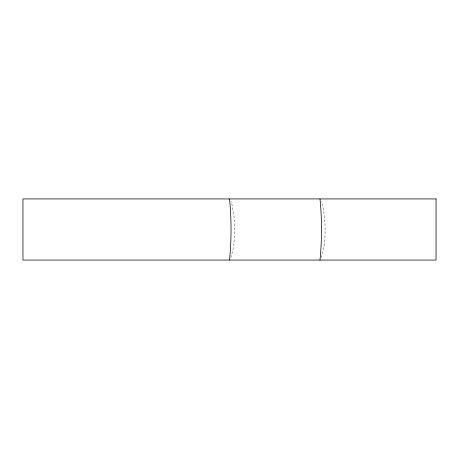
<?xml version="1.0" encoding="UTF-8"?>
<svg xmlns="http://www.w3.org/2000/svg" width="459" height="459" viewBox="0 0 459 459"><rect width="100%" height="100%" fill="white"/><g stroke="black" fill="none" stroke-linecap="round" stroke-linejoin="round"><path stroke-width="0.34" stroke-dasharray="2.29 1.72" d="M230.9 257.591L233.195 248.795L233.975 242.897A30.977 6.587 -90 0 0 233.975 216.103L232.151 205.23L230.9 201.409M321.369 257.591L323.664 248.795L324.444 242.897A30.977 6.587 -90 0 0 324.444 216.103L322.62 205.23L321.369 201.409"/><path stroke-width="0.69" d="M229.506 198.925A68.712 14.602 90 0 1 229.506 260.075M319.975 198.925A68.712 14.602 90 0 1 319.975 260.075M436.05 198.931L22.95 198.931L22.95 260.069L436.05 260.069L436.05 198.931"/></g></svg>
